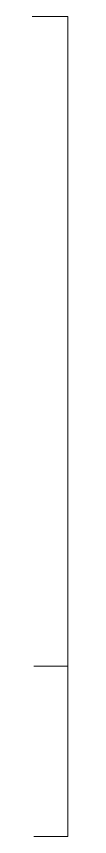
# Model space of a CAD drawing. Header units: metres. Extents: x 6.9 to 88.2, y -7.2 to 15.9.
# Drawn here: x 78.697 to 78.783, y 1.002 to 3.407 of the extents above; entities that cross this region are included whole.
import ezdxf

# ---------------------------------------------------------------- set-up
doc = ezdxf.new("R2010")
doc.units = ezdxf.units.M
doc.layers.get('0').update_dxf_attribs({"lineweight": 9})

# ---------------------------------------------------------------- blocks, each defined once
blk = doc.blocks.new('rights')
for p, q in [((75.0835, 3.4073), (78.7835, 3.4073)), ((78.7835, 3.4073), (78.7835, 1.502)), ((78.6835, 1.502), (78.7835, 1.502)), ((78.7835, 1.502), (78.7835, 1.002)), ((78.6835, 1.002), (78.7835, 1.002))]:
    blk.add_line(p, q)

msp = doc.modelspace()

# ---------------------------------------------------------------- block references
msp.add_blockref('rights', (0, 0))

doc.saveas('drawing.dxf')
